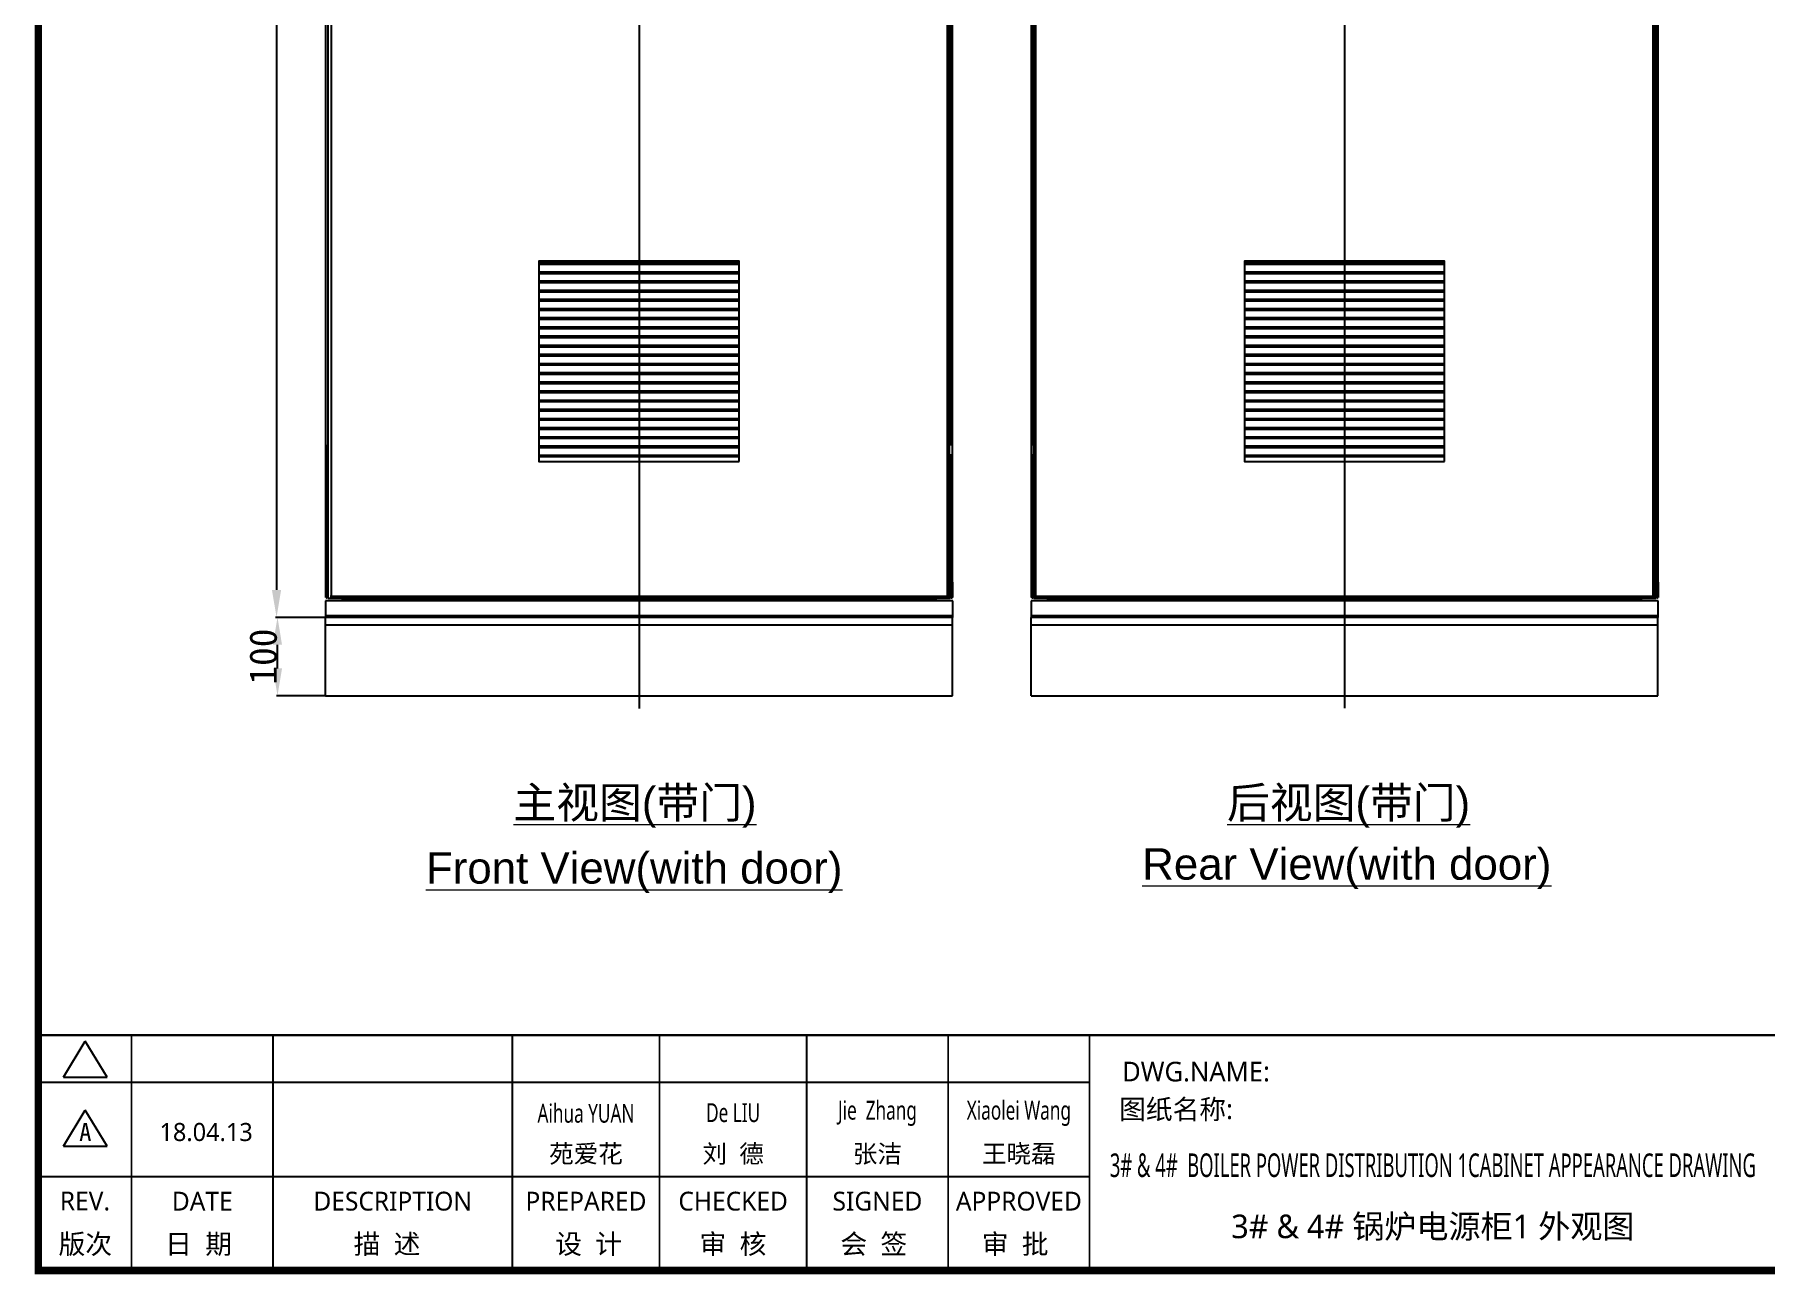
# Model space of a CAD drawing. Extents: x 81437 to 204847, y -54769 to -29444.
# Drawn here: x 81564 to 83771, y -36901 to -35320 of the extents above; entities that cross this region are included whole.
import ezdxf
from ezdxf.enums import TextEntityAlignment as Align
from ezdxf.lldxf.tags import DXFTag

# ---------------------------------------------------------------- set-up
doc = ezdxf.new("R2010")
doc.units = 0
doc.header["$LTSCALE"] = 100
doc.header["$MEASUREMENT"] = 0
doc.layers.add('t', color=1, linetype='Continuous')
doc.layers.add('TEXT', color=7, linetype='Continuous')
doc.styles.add('HZ', font='arial.ttf', dxfattribs={"width": 0.7})
doc.styles.get("Standard").update_dxf_attribs({"font": ''})
doc.styles.add('微软雅黑', font='')
doc.styles.get('Standard').set_extended_font_data('SimSun')
doc.styles.get('微软雅黑').set_extended_font_data('Microsoft YaHei')
tags = doc.linetypes.add('CENTER', pattern=[2, 1.25, -0.25, 0.25, -0.25]).pattern_tags.tags
tags[10:11] = [DXFTag(74, 4), DXFTag(75, 0), DXFTag(340, '0'), DXFTag(46, 1.0), DXFTag(50, 0.0), DXFTag(44, 0.0), DXFTag(45, 0.0)]
tags[8:9] = [DXFTag(74, 4), DXFTag(75, 0), DXFTag(340, '0'), DXFTag(46, 1.0), DXFTag(50, 0.0), DXFTag(44, 0.0), DXFTag(45, 0.0)]
tags[6:7] = [DXFTag(74, 4), DXFTag(75, 0), DXFTag(340, '0'), DXFTag(46, 1.0), DXFTag(50, 0.0), DXFTag(44, 0.0), DXFTag(45, 0.0)]
tags[4:5] = [DXFTag(74, 4), DXFTag(75, 0), DXFTag(340, '0'), DXFTag(46, 1.0), DXFTag(50, 0.0), DXFTag(44, 0.0), DXFTag(45, 0.0)]
doc.dimstyles.new('ISO-25', dxfattribs={"dimtxt": 35, "dimasz": 35, "dimexe": 1.25, "dimexo": 0.625, "dimtad": 1, "dimtoh": 1, "dimdec": 0, "dimtxsty": 'Standard', "dimcen": 2.5, "dimadec": 0, "dimazin": 0, "dimtfac": 1, "dimtdec": 0, "dimtmove": 0, "dimatfit": 3, "dimfxl": 1, "dimarcsym": 0})

# ---------------------------------------------------------------- blocks, each defined once
blk = doc.blocks.new('图框')
at = {"color": 7}
for p, q in [((-6.2, -2970.4), (1334, -2970.4)), ((-6.2, -3090.4), (1334, -3090.4))]:
    blk.add_line(p, q, dxfattribs=at)
at = {"color": 7, "const_width": 3}
blk.add_lwpolyline([(4109.5, -2910.4), (-6.2, -2910.4)], dxfattribs=at)
at = {"layer": 't', "color": 7}
for p, q in [((25.8, -2963.9), (53.7, -2918)), ((81.7, -2963.9), (53.7, -2918)), ((25.8, -2963.9), (81.7, -2963.9)), ((25.8, -3051.8), (53.7, -3006)), ((81.7, -3051.8), (53.7, -3006)), ((25.8, -3051.8), (81.7, -3051.8))]:
    blk.add_line(p, q, dxfattribs=at)
at = {"layer": 't', "color": 7, "const_width": 9.62}
blk.add_lwpolyline([(4109.5, -3210.4), (4109.5, -58.9), (-6.2, -58.9), (-6.2, -3210.4)], close=True, dxfattribs=at)
at = {"layer": 't', "color": 7, "const_width": 2.4}
for points in [[(112.6, -2911.6), (112.6, -3210.4)], [(292.9, -2911.6), (292.9, -3210.4)], [(598.2, -2911.6), (598.2, -3215.3)], [(785.8, -2911.6), (785.8, -3215.3)], [(973.4, -2911.6), (973.4, -3215.3)], [(1153.7, -2911.6), (1153.7, -3215.3)], [(1334, -2911.6), (1334, -3215.3)]]:
    blk.add_lwpolyline(points, dxfattribs=at)
at = {"color": 7, "style": '微软雅黑', "flags": 8}
for tag, p, height in [('DWG.NAME:', (1375.5, -2969.2), 25), ('DWG.NO.:', (3122, -3089.3), 24), ('图纸编号', (3309.2, -3111.3), 24), ('FILENO.:', (3122.5, -3165), 24), ('文档号', (3311.6, -3183), 24)]:
    blk.add_attdef(tag, p, '', height=height, dxfattribs=at)
at = {"color": 7, "style": '微软雅黑', "width": 0.8, "flags": 8}
for tag, p, height in [('PROJECTNAME:', (3119.3, -2971.7), 24), ('PROJECT_NAME', (3324.7, -2969.2), 25)]:
    blk.add_attdef(tag, p, '', height=height, dxfattribs=at)
at = {"color": 7, "style": '微软雅黑', "flags": 8}
for tag, height, width, p in [('RENLIU', 24, 0.7, (692, -3009.2)), ('SHUFENWANG', 24, 0.7, (879.6, -3009.2)), ('FANGHOU', 24, 0.7, (1063.6, -3009.2)), ('DANDANLI', 24, 0.7, (1243.9, -3009.2)), ('#10STATIONONTROLCABINETCOVER', 30, 0.6, (1771.7, -3076)), ('HANGZHOUHOLLYSYSAUTOMATIONCO.,LTD.', 24, 0.7, (2763.9, -3104.6))]:
    blk.add_attdef(tag, text='', height=height, dxfattribs=dict(at, width=width)).set_placement(p, align=Align.MIDDLE)
for tag, p in [('图纸名称:', (1371.6, -3024.8)), ('项目名称', (3272.9, -3045.6))]:
    blk.add_attdef(tag, text='', height=25, dxfattribs=at).set_placement(p, align=Align.BOTTOM_LEFT)
at = {"color": 7, "flags": 8}
blk.add_attdef('A', text='', height=23, dxfattribs=at).set_placement((53.7, -3033.7), align=Align.MIDDLE)
at = {"color": 7, "style": '微软雅黑', "flags": 8}
for tag, height, p in [('设计时间', 23, (207.7, -3033.7)), ('刘仁', 23, (692, -3061.1)), ('王姝芬', 23, (879.6, -3061.1)), ('侯方', 23, (1063.6, -3061.1)), ('李丹丹', 23, (1243.9, -3061.1)), ('PAGEXOFX', 24, (3947.6, -3097.9)), ('REV.', 24, (53.2, -3121.9)), ('DATE', 24, (202.7, -3121.9)), ('DESCRIPTION', 24, (445.6, -3121.9)), ('PREPARED', 24, (692, -3121.9)), ('CHECKED', 24, (879.6, -3121.9)), ('SIGNED', 24, (1063.6, -3121.9)), ('APPROVED', 24, (1243.9, -3121.9)), ('图纸名称', 30, (1771.7, -3153.6)), ('第几页共几页', 24, (3947.6, -3172.9))]:
    blk.add_attdef(tag, text='', height=height, dxfattribs=at).set_placement(p, align=Align.MIDDLE)
at = {"layer": 't', "color": 7, "style": '微软雅黑'}
for s, p in [('版次', (53.7, -3176.5)), ('日  期', (198, -3176.5)), ('描  述', (438.3, -3176.5)), ('设  计', (695.3, -3176.5)), ('审  核', (879.4, -3176.5)), ('会  签', (1058.9, -3176.5)), ('审  批', (1239.1, -3176.5))]:
    blk.add_text(s, height=25, dxfattribs=at).set_placement(p, align=Align.MIDDLE_CENTER)
blk = doc.blocks.new('*D109')
at = {"color": 0, "lineweight": -2, "transparency": 16777216}
for p, q in [((81934.5, -36062.3), (81872.5, -36062.3)), ((81873.7, -36127.3), (81873.7, -36097.3)), ((81934.5, -36162.3), (81872.5, -36162.3))]:
    blk.add_line(p, q, dxfattribs=at)
at = {"color": 0, "transparency": 16777216}
for points in [[(81879.5, -36097.3), (81867.9, -36097.3), (81873.7, -36062.3)], [(81867.9, -36127.3), (81879.5, -36127.3), (81873.7, -36162.3)]]:
    blk.add_solid(points, dxfattribs=at)
at = {"layer": 'Defpoints', "color": 0, "transparency": 16777216}
for p in [(81873.7, -36062.3), (81935.1, -36062.3), (81935.1, -36162.3)]:
    blk.add_point(p, dxfattribs=at)
at = {"color": 0, "transparency": 16777216, "insert": (81855.6, -36112.3), "char_height": 35, "attachment_point": 5, "rotation": 90}
blk.add_mtext('100', dxfattribs=at)
blk = doc.blocks.new('*D110')
at = {"color": 0, "lineweight": -2, "transparency": 16777216}
for p, q in [((81934.8, -34059.8), (81871.2, -34059.8)), ((81872.5, -34094.8), (81872.5, -36027.3)), ((81934.8, -36062.3), (81871.2, -36062.3))]:
    blk.add_line(p, q, dxfattribs=at)
at = {"color": 0, "transparency": 16777216}
for points in [[(81878.3, -34094.8), (81866.6, -34094.8), (81872.5, -34059.8)], [(81866.6, -36027.3), (81878.3, -36027.3), (81872.5, -36062.3)]]:
    blk.add_solid(points, dxfattribs=at)
at = {"layer": 'Defpoints', "color": 0, "transparency": 16777216}
for p in [(81935.4, -34059.8), (81872.5, -36062.3), (81935.4, -36062.3)]:
    blk.add_point(p, dxfattribs=at)
at = {"color": 0, "transparency": 16777216, "insert": (81854.3, -35061), "char_height": 35, "attachment_point": 5, "rotation": 90}
blk.add_mtext('2003', dxfattribs=at)

msp = doc.modelspace()

# ---------------------------------------------------------------- linework, layer by layer
at = {"color": 1, "linetype": 'CENTER'}
for p, q in [((82334.6, -33934.6), (82334.6, -36178.4)), ((83234.1, -33934.3), (83234.1, -36178.1))]:
    msp.add_line(p, q, dxfattribs=at)
at = {"color": 7, "linetype": 'Continuous'}
for p, q in [((81935.4, -36017.3), (81935.4, -34059.8)), ((81938.4, -36037.8), (81938.4, -34062.8)), ((82728.1, -36037.8), (82728.1, -34062.8)), ((82730.4, -36037.8), (82730.4, -34062.8)), ((82834.9, -36017.3), (82834.9, -34059.8)), ((82837.9, -36037.8), (82837.9, -34062.8)), ((83627.6, -36037.8), (83627.6, -34062.8)), ((83629.9, -36037.8), (83629.9, -34062.8)), ((82734.4, -36017.3), (82734.4, -34105.3)), ((83633.9, -36017.3), (83633.9, -34105.3)), ((82840.2, -34991.8), (82840.2, -36037.8)), ((81942, -35108.8), (81942, -36037.8)), ((81937.8, -35154.3), (81937.8, -35843.3)), ((82731.5, -35843.3), (82731.5, -35154.3)), ((82732, -35154.3), (82732, -35843.3)), ((82837.3, -35154.3), (82837.3, -35843.3)), ((83631, -35843.3), (83631, -35154.3)), ((83631.5, -35154.3), (83631.5, -35843.3)), ((82731.8, -35792.3), (82730.4, -35792.3)), ((82731.8, -35803.3), (82730.4, -35803.3)), ((82731.8, -35803.3), (82731.8, -35792.3)), ((82732, -35792.3), (82734.4, -35792.3)), ((82732, -35803.3), (82734.4, -35803.3)), ((82732.4, -35792.3), (82732.4, -35803.3)), ((82733.2, -35803.3), (82733.2, -35792.3)), ((82834.9, -35792.3), (82837.3, -35792.3)), ((82837.3, -35803.3), (82834.9, -35803.3)), ((82836.1, -35792.3), (82836.1, -35803.3)), ((82836.9, -35803.3), (82836.9, -35792.3)), ((82837.5, -35792.3), (82837.9, -35792.3)), ((82837.5, -35792.3), (82837.5, -35803.3)), ((82837.5, -35803.3), (82837.9, -35803.3)), ((81935.4, -35843.3), (81937.8, -35843.3)), ((81937.8, -35854.3), (81935.4, -35854.3)), ((81936.6, -35843.3), (81936.6, -35854.3)), ((81937.4, -35854.3), (81937.4, -35843.3)), ((81937.8, -36017.3), (81937.8, -35854.3)), ((81938, -35843.3), (81938.4, -35843.3)), ((81938, -35843.3), (81938, -35854.3)), ((81938, -35854.3), (81938.4, -35854.3)), ((82731.5, -36017.3), (82731.5, -35854.3)), ((82732, -36017.3), (82732, -35854.3)), ((82837.3, -36017.3), (82837.3, -35854.3)), ((83631.3, -35843.3), (83629.9, -35843.3)), ((83631.3, -35854.3), (83629.9, -35854.3)), ((83631, -36017.3), (83631, -35854.3)), ((83631.3, -35854.3), (83631.3, -35843.3)), ((83631.5, -35843.3), (83633.9, -35843.3)), ((83631.5, -35854.3), (83633.9, -35854.3)), ((83631.5, -36017.3), (83631.5, -35854.3)), ((83631.9, -35843.3), (83631.9, -35854.3)), ((83632.7, -35854.3), (83632.7, -35843.3)), ((81937.8, -36017.3), (81935.4, -36017.3)), ((81935.4, -36036.8), (81935.4, -36017.3)), ((81937.4, -36036.8), (81937.4, -36017.3)), ((81937.4, -36018.5), (81938.4, -36018.5)), ((81937.8, -36020.2), (81937.4, -36020.2)), ((81937.8, -36017.3), (81938.4, -36017.3)), ((81937.8, -36020.2), (81937.8, -36036.1)), ((82730.4, -36017.3), (82731.5, -36017.3)), ((82732.4, -36018.5), (82730.4, -36018.5)), ((82730.4, -36019.7), (82731.5, -36019.7)), ((82731.4, -36037.8), (82731.4, -36019.7)), ((82732, -36017.3), (82731.5, -36017.3)), ((82731.5, -36019.7), (82731.5, -36018.5)), ((82732, -36017.3), (82734.4, -36017.3)), ((82732, -36020.2), (82732.4, -36020.2)), ((82732, -36020.2), (82732, -36036.1)), ((82732.4, -36017.3), (82732.4, -36036.8)), ((82734.4, -36017.3), (82734.4, -36036.8)), ((82837.3, -36017.3), (82834.9, -36017.3)), ((82834.9, -36036.8), (82834.9, -36017.3)), ((82836.9, -36036.8), (82836.9, -36017.3)), ((82836.9, -36018.5), (82837.9, -36018.5)), ((82837.3, -36020.2), (82836.9, -36020.2)), ((82837.3, -36017.3), (82837.9, -36017.3)), ((82837.3, -36020.2), (82837.3, -36036.1)), ((83629.9, -36017.3), (83631, -36017.3)), ((83631.9, -36018.5), (83629.9, -36018.5)), ((83629.9, -36019.7), (83631, -36019.7)), ((83630.9, -36037.8), (83630.9, -36019.7)), ((83631.5, -36017.3), (83631, -36017.3)), ((83631, -36019.7), (83631, -36018.5)), ((83631.5, -36017.3), (83633.9, -36017.3)), ((83631.5, -36020.2), (83631.9, -36020.2)), ((83631.5, -36020.2), (83631.5, -36036.1)), ((83631.9, -36017.3), (83631.9, -36036.8)), ((83633.9, -36017.3), (83633.9, -36036.8)), ((82734.6, -36041.3), (81935.1, -36041.3)), ((81935.1, -36041.3), (81935.1, -36062.1)), ((81937.4, -36036.8), (81935.4, -36036.8)), ((81937.8, -36036.1), (81937.4, -36036.1)), ((81938.4, -36037.8), (82731.4, -36037.8)), ((81940.7, -36035.5), (82728.1, -36035.5)), ((81956.5, -36039.7), (81956.5, -36037.8)), ((81956.5, -36039.7), (81978.9, -36039.7)), ((81957, -36039.7), (81957, -36037.8)), ((81957.7, -36039.7), (81957.7, -36041.3)), ((81958.2, -36039.7), (81958.2, -36041.3)), ((81977.2, -36039.7), (81977.2, -36041.3)), ((81977.7, -36039.7), (81977.7, -36041.3)), ((81978.4, -36039.7), (81978.4, -36037.8)), ((81978.9, -36037.8), (81978.9, -36039.3)), ((82690.9, -36038.2), (81978.9, -36038.2)), ((81978.9, -36039.7), (81978.9, -36039.3)), ((82690.9, -36039.7), (81978.9, -36039.7)), ((81978.9, -36039.7), (81978.9, -36041.3)), ((82690.9, -36040.2), (81978.9, -36040.2)), ((82690.9, -36037.8), (82690.9, -36039.3)), ((82690.9, -36039.7), (82690.9, -36039.3)), ((82713.3, -36039.7), (82690.9, -36039.7)), ((82690.9, -36039.7), (82690.9, -36041.3)), ((82691.4, -36039.7), (82691.4, -36037.8)), ((82692.1, -36039.7), (82692.1, -36041.3)), ((82692.6, -36039.7), (82692.6, -36041.3)), ((82711.6, -36039.7), (82711.6, -36041.3)), ((82712.1, -36039.7), (82712.1, -36041.3)), ((82712.8, -36039.7), (82712.8, -36037.8)), ((82713.3, -36039.7), (82713.3, -36037.8)), ((82732, -36036.1), (82732.4, -36036.1)), ((82732.4, -36036.8), (82734.4, -36036.8)), ((82734.1, -36041.3), (82734.1, -36062.1)), ((82734.6, -36060.5), (82734.6, -36041.3)), ((83634.1, -36041.3), (82834.6, -36041.3)), ((82834.6, -36041.3), (82834.6, -36062.1)), ((82836.9, -36036.8), (82834.9, -36036.8)), ((82837.3, -36036.1), (82836.9, -36036.1)), ((82837.9, -36037.8), (83630.9, -36037.8)), ((82840.2, -36035.5), (83627.6, -36035.5)), ((82856, -36039.7), (82856, -36037.8)), ((82856, -36039.7), (82878.4, -36039.7)), ((82856.5, -36039.7), (82856.5, -36037.8)), ((82857.2, -36039.7), (82857.2, -36041.3)), ((82857.7, -36039.7), (82857.7, -36041.3)), ((82876.7, -36039.7), (82876.7, -36041.3)), ((82877.2, -36039.7), (82877.2, -36041.3)), ((82877.9, -36039.7), (82877.9, -36037.8)), ((82878.4, -36037.8), (82878.4, -36039.3)), ((83590.4, -36038.2), (82878.4, -36038.2)), ((82878.4, -36039.7), (82878.4, -36039.3)), ((83590.4, -36039.7), (82878.4, -36039.7)), ((82878.4, -36039.7), (82878.4, -36041.3)), ((83590.4, -36040.2), (82878.4, -36040.2)), ((83590.4, -36037.8), (83590.4, -36039.3)), ((83590.4, -36039.7), (83590.4, -36039.3)), ((83612.8, -36039.7), (83590.4, -36039.7)), ((83590.4, -36039.7), (83590.4, -36041.3)), ((83590.9, -36039.7), (83590.9, -36037.8)), ((83591.6, -36039.7), (83591.6, -36041.3)), ((83592.1, -36039.7), (83592.1, -36041.3)), ((83611.1, -36039.7), (83611.1, -36041.3)), ((83611.6, -36039.7), (83611.6, -36041.3)), ((83612.3, -36039.7), (83612.3, -36037.8)), ((83612.8, -36039.7), (83612.8, -36037.8)), ((83631.5, -36036.1), (83631.9, -36036.1)), ((83631.9, -36036.8), (83633.9, -36036.8)), ((83633.6, -36041.3), (83633.6, -36062.1)), ((83634.1, -36060.5), (83634.1, -36041.3)), ((81935.1, -36060), (82734.1, -36060)), ((82734.6, -36062.3), (81935.1, -36062.3)), ((81935.1, -36162.3), (81935.1, -36062.3)), ((82734.1, -36072.3), (81935.1, -36072.3)), ((82734.6, -36060.5), (82734.1, -36060.5)), ((82734.1, -36162.3), (82734.1, -36062.3)), ((82734.6, -36062.3), (82734.6, -36060.8)), ((82834.6, -36060), (83633.6, -36060)), ((83634.1, -36062.3), (82834.6, -36062.3)), ((82834.6, -36162.3), (82834.6, -36062.3)), ((83633.6, -36072.3), (82834.6, -36072.3)), ((83634.1, -36060.5), (83633.6, -36060.5)), ((83633.6, -36162.3), (83633.6, -36062.3)), ((83634.1, -36062.3), (83634.1, -36060.8)), ((81935.1, -36162.3), (82734.1, -36162.3)), ((82834.6, -36162.3), (83633.6, -36162.3))]:
    msp.add_line(p, q, dxfattribs=at)
at = {"color": 7}
for p, q in [((82462.1, -35610.7), (82207.1, -35610.7)), ((82462.1, -35612.7), (82207.1, -35612.7)), ((83361.6, -35610.7), (83106.6, -35610.7)), ((83361.6, -35612.7), (83106.6, -35612.7)), ((82462.1, -35622.3), (82207.1, -35622.3)), ((82462.1, -35624.4), (82207.1, -35624.4)), ((82462.1, -35634), (82207.1, -35634)), ((82462.1, -35636), (82207.1, -35636)), ((83361.6, -35622.3), (83106.6, -35622.3)), ((83361.6, -35624.4), (83106.6, -35624.4)), ((83361.6, -35634), (83106.6, -35634)), ((83361.6, -35636), (83106.6, -35636)), ((82462.1, -35645.7), (82207.1, -35645.7)), ((82462.1, -35647.7), (82207.1, -35647.7)), ((82462.1, -35657.4), (82207.1, -35657.4)), ((83361.6, -35645.7), (83106.6, -35645.7)), ((83361.6, -35647.7), (83106.6, -35647.7)), ((83361.6, -35657.4), (83106.6, -35657.4)), ((82462.1, -35659.4), (82207.1, -35659.4)), ((82462.1, -35669.1), (82207.1, -35669.1)), ((82462.1, -35671.1), (82207.1, -35671.1)), ((82462.1, -35680.7), (82207.1, -35680.7)), ((83361.6, -35659.4), (83106.6, -35659.4)), ((83361.6, -35669.1), (83106.6, -35669.1)), ((83361.6, -35671.1), (83106.6, -35671.1)), ((83361.6, -35680.7), (83106.6, -35680.7)), ((82462.1, -35682.8), (82207.1, -35682.8)), ((82462.1, -35692.4), (82207.1, -35692.4)), ((82462.1, -35694.4), (82207.1, -35694.4)), ((83361.6, -35682.8), (83106.6, -35682.8)), ((83361.6, -35692.4), (83106.6, -35692.4)), ((83361.6, -35694.4), (83106.6, -35694.4)), ((82462.1, -35704.1), (82207.1, -35704.1)), ((82462.1, -35706.1), (82207.1, -35706.1)), ((82462.1, -35715.8), (82207.1, -35715.8)), ((82462.1, -35717.8), (82207.1, -35717.8)), ((83361.6, -35704.1), (83106.6, -35704.1)), ((83361.6, -35706.1), (83106.6, -35706.1)), ((83361.6, -35715.8), (83106.6, -35715.8)), ((83361.6, -35717.8), (83106.6, -35717.8)), ((82462.1, -35727.4), (82207.1, -35727.4)), ((82462.1, -35729.5), (82207.1, -35729.5)), ((82462.1, -35739.1), (82207.1, -35739.1)), ((82462.1, -35741.1), (82207.1, -35741.1)), ((83361.6, -35727.4), (83106.6, -35727.4)), ((83361.6, -35729.5), (83106.6, -35729.5)), ((83361.6, -35739.1), (83106.6, -35739.1)), ((83361.6, -35741.1), (83106.6, -35741.1)), ((82462.1, -35750.8), (82207.1, -35750.8)), ((82462.1, -35752.8), (82207.1, -35752.8)), ((82462.1, -35762.5), (82207.1, -35762.5)), ((82462.1, -35764.5), (82207.1, -35764.5)), ((83361.6, -35750.8), (83106.6, -35750.8)), ((83361.6, -35752.8), (83106.6, -35752.8)), ((83361.6, -35762.5), (83106.6, -35762.5)), ((83361.6, -35764.5), (83106.6, -35764.5)), ((82462.1, -35774.1), (82207.1, -35774.1)), ((82462.1, -35776.2), (82207.1, -35776.2)), ((82462.1, -35785.8), (82207.1, -35785.8)), ((82462.1, -35787.8), (82207.1, -35787.8)), ((83361.6, -35774.1), (83106.6, -35774.1)), ((83361.6, -35776.2), (83106.6, -35776.2)), ((83361.6, -35785.8), (83106.6, -35785.8)), ((83361.6, -35787.8), (83106.6, -35787.8)), ((82462.1, -35797.5), (82207.1, -35797.5)), ((82462.1, -35799.5), (82207.1, -35799.5)), ((82462.1, -35809.2), (82207.1, -35809.2)), ((82462.1, -35811.2), (82207.1, -35811.2)), ((83361.6, -35797.5), (83106.6, -35797.5)), ((83361.6, -35799.5), (83106.6, -35799.5)), ((83361.6, -35809.2), (83106.6, -35809.2)), ((83361.6, -35811.2), (83106.6, -35811.2)), ((82462.1, -35820.8), (82207.1, -35820.8)), ((82462.1, -35822.9), (82207.1, -35822.9)), ((82462.1, -35832.5), (82207.1, -35832.5)), ((82462.1, -35834.5), (82207.1, -35834.5)), ((83361.6, -35820.8), (83106.6, -35820.8)), ((83361.6, -35822.9), (83106.6, -35822.9)), ((83361.6, -35832.5), (83106.6, -35832.5)), ((83361.6, -35834.5), (83106.6, -35834.5)), ((82462.1, -35844.2), (82207.1, -35844.2)), ((82462.1, -35846.2), (82207.1, -35846.2)), ((82462.1, -35855.9), (82207.1, -35855.9)), ((83361.6, -35844.2), (83106.6, -35844.2)), ((83361.6, -35846.2), (83106.6, -35846.2)), ((83361.6, -35855.9), (83106.6, -35855.9)), ((82462.1, -35857.9), (82207.1, -35857.9)), ((83361.6, -35857.9), (83106.6, -35857.9))]:
    msp.add_line(p, q, dxfattribs=at)
for points in [[(82462.1, -35863.5), (82462.1, -35608.5), (82207.1, -35608.5), (82207.1, -35863.5)], [(83361.6, -35863.5), (83361.6, -35608.5), (83106.6, -35608.5), (83106.6, -35863.5)]]:
    msp.add_lwpolyline(points, close=True, dxfattribs=at)
at = {"color": 7, "linetype": 'Continuous'}
for centre, radius, start, end in [((81938.3, -36020.2), 1.7, 90, 122.2595), ((81938.3, -36020.2), 0.5, 90, 180), ((82731.5, -36020.2), 1.7, 57.7405, 90), ((82731.5, -36020.2), 0.5, 0, 90), ((82837.8, -36020.2), 1.7, 90, 122.2595), ((82837.8, -36020.2), 0.5, 90, 180), ((83631, -36020.2), 1.7, 57.7405, 90), ((83631, -36020.2), 0.5, 0, 90), ((81936.6, -36036.1), 1.2, 212.7273, 0), ((82733.2, -36036.1), 1.2, 180, 327.2727), ((82836.1, -36036.1), 1.2, 212.7273, 0), ((83632.7, -36036.1), 1.2, 180, 327.2727), ((82732.8, -36060.5), 1.8, 315, 0), ((83632.3, -36060.5), 1.8, 315, 0)]:
    msp.add_arc(centre, radius, start, end, dxfattribs=at)

# ---------------------------------------------------------------- block references
at = {"color": 1}
ref = msp.add_blockref('图框', (81575, -33684.4), dxfattribs=at)
ref.add_attrib('图纸名称:', '图纸名称:', dxfattribs={"color": 7, "height": 25, "style": '微软雅黑', "flags": 8}).set_placement((82946.7, -36709.2), align=Align.BOTTOM_LEFT)
ref.add_attrib('#10STATIONONTROLCABINETCOVER', '3# & 4#  BOILER POWER DISTRIBUTION 1CABINET APPEARANCE DRAWING', dxfattribs={"color": 7, "height": 30, "style": '微软雅黑', "width": 0.6, "flags": 8}).set_placement((83346.7, -36760.5), align=Align.MIDDLE)
ref.add_attrib('DWG.NAME:', 'DWG.NAME:', (82950.5, -36653.7), dxfattribs={"color": 7, "height": 25, "style": '微软雅黑', "flags": 8})
ref.add_attrib('DANDANLI', 'Xiaolei Wang', dxfattribs={"color": 7, "height": 24, "style": '微软雅黑', "width": 0.7, "flags": 8}).set_placement((82818.9, -36693.7), align=Align.MIDDLE)
ref.add_attrib('FANGHOU', 'Jie  Zhang', dxfattribs={"color": 7, "height": 24, "style": '微软雅黑', "width": 0.7, "flags": 8}).set_placement((82638.6, -36693.7), align=Align.MIDDLE)
ref.add_attrib('SHUFENWANG', 'De LIU', dxfattribs={"color": 7, "height": 24, "style": '微软雅黑', "width": 0.7, "flags": 8}).set_placement((82454.6, -36693.7), align=Align.MIDDLE)
ref.add_attrib('RENLIU', 'Aihua YUAN', dxfattribs={"color": 7, "height": 24, "style": '微软雅黑', "width": 0.7, "flags": 8}).set_placement((82267, -36693.7), align=Align.MIDDLE)
ref.add_attrib('APPROVED', 'APPROVED', dxfattribs={"color": 7, "height": 24, "style": '微软雅黑'}).set_placement((82818.9, -36806.3), align=Align.MIDDLE)
ref.add_attrib('SIGNED', 'SIGNED', dxfattribs={"color": 7, "height": 24, "style": '微软雅黑'}).set_placement((82638.6, -36806.3), align=Align.MIDDLE)
ref.add_attrib('CHECKED', 'CHECKED', dxfattribs={"color": 7, "height": 24, "style": '微软雅黑'}).set_placement((82454.6, -36806.3), align=Align.MIDDLE)
ref.add_attrib('PREPARED', 'PREPARED', dxfattribs={"color": 7, "height": 24, "style": '微软雅黑'}).set_placement((82267, -36806.3), align=Align.MIDDLE)
ref.add_attrib('DESCRIPTION', 'DESCRIPTION', dxfattribs={"color": 7, "height": 24, "style": '微软雅黑'}).set_placement((82020.6, -36806.3), align=Align.MIDDLE)
ref.add_attrib('DATE', 'DATE', dxfattribs={"color": 7, "height": 24, "style": '微软雅黑', "flags": 8}).set_placement((81777.8, -36806.3), align=Align.MIDDLE)
ref.add_attrib('REV.', 'REV.', dxfattribs={"color": 7, "height": 24, "style": '微软雅黑', "flags": 8}).set_placement((81628.2, -36806.3), align=Align.MIDDLE)
ref.add_attrib('A', 'A', dxfattribs={"color": 7, "height": 23, "flags": 8}).set_placement((81628.7, -36718.2), align=Align.MIDDLE)
ref.add_attrib('设计时间', '18.04.13', dxfattribs={"color": 7, "height": 23, "style": '微软雅黑', "flags": 8}).set_placement((81782.7, -36718.2), align=Align.MIDDLE)
ref.add_attrib('李丹丹', '王晓磊', dxfattribs={"color": 7, "height": 23, "style": '微软雅黑', "flags": 8}).set_placement((82818.9, -36745.5), align=Align.MIDDLE)
ref.add_attrib('侯方', '张洁', dxfattribs={"color": 7, "height": 23, "style": '微软雅黑', "flags": 8}).set_placement((82638.6, -36745.5), align=Align.MIDDLE)
ref.add_attrib('王姝芬', '刘  德', dxfattribs={"color": 7, "height": 23, "style": '微软雅黑', "flags": 8}).set_placement((82454.6, -36745.5), align=Align.MIDDLE)
ref.add_attrib('刘仁', '苑爱花', dxfattribs={"color": 7, "height": 23, "style": '微软雅黑', "flags": 8}).set_placement((82267, -36745.5), align=Align.MIDDLE)
ref.add_attrib('图纸名称', '3# & 4# 锅炉电源柜1 外观图', dxfattribs={"color": 7, "height": 30, "style": '微软雅黑', "flags": 8}).set_placement((83346.7, -36838), align=Align.MIDDLE)

# ---------------------------------------------------------------- texts
at = {"layer": 'TEXT', "color": 7, "lineweight": 0, "style": 'HZ'}
for s, p in [('%%U主视图(带门)', (82329.5, -36318.4)), ('%%U后视图(带门)', (83239.3, -36318.4)), ('%%UFront View(with door)', (82328.5, -36401.6)), ('%%URear View(with door)', (83237, -36396.6))]:
    msp.add_text(s, height=40, dxfattribs=at).set_placement(p, align=Align.CENTER)

# ---------------------------------------------------------------- dimensions: what is measured, and where the dimension line sits
at = {"color": 3}
for base, p1, p2, picture, middle in [((81872.4622943, -36062.2680151), (81935.4082155, -34059.7680151), (81935.4082155, -36062.2680151), '*D110', (81854.3372943, -35061.0180151)), ((81873.7, -36062.3), (81935.1, -36162.3), (81935.1, -36062.3), '*D109', (81855.6, -36112.3))]:
    dim = msp.add_linear_dim(base=base, p1=p1, p2=p2, angle=90, dimstyle='ISO-25', dxfattribs=at)
    dim.commit()
    dim.dimension.update_dxf_attribs({"geometry": picture, "text_midpoint": middle})

doc.saveas('drawing.dxf')
